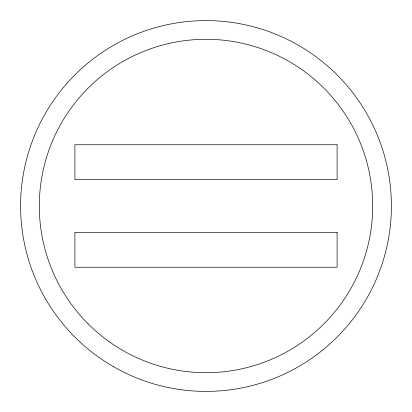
<?xml version="1.0" encoding="UTF-8"?>
<svg xmlns="http://www.w3.org/2000/svg" width="412" height="412" viewBox="0 0 412 412"><rect width="100%" height="100%" fill="white"/><g stroke="black" fill="none" stroke-linecap="round" stroke-linejoin="round"><path stroke-width="0.62" d="M337.098 144.756L74.902 144.756L74.902 179.683L337.098 179.683L337.098 144.756M337.098 232.317L74.902 232.317L74.902 267.244L337.098 267.244L337.098 232.317M113.3 366.562A185.4 185.4 0 0 0 391.4 206A185.4 185.4 0 0 0 113.3 45.438A185.4 185.4 0 0 0 113.3 366.562M88.127 323.873A166.7 166.7 0 0 0 367.02 249.147A166.7 166.7 0 0 0 162.853 44.98A166.7 166.7 0 0 0 88.127 323.873"/></g></svg>
